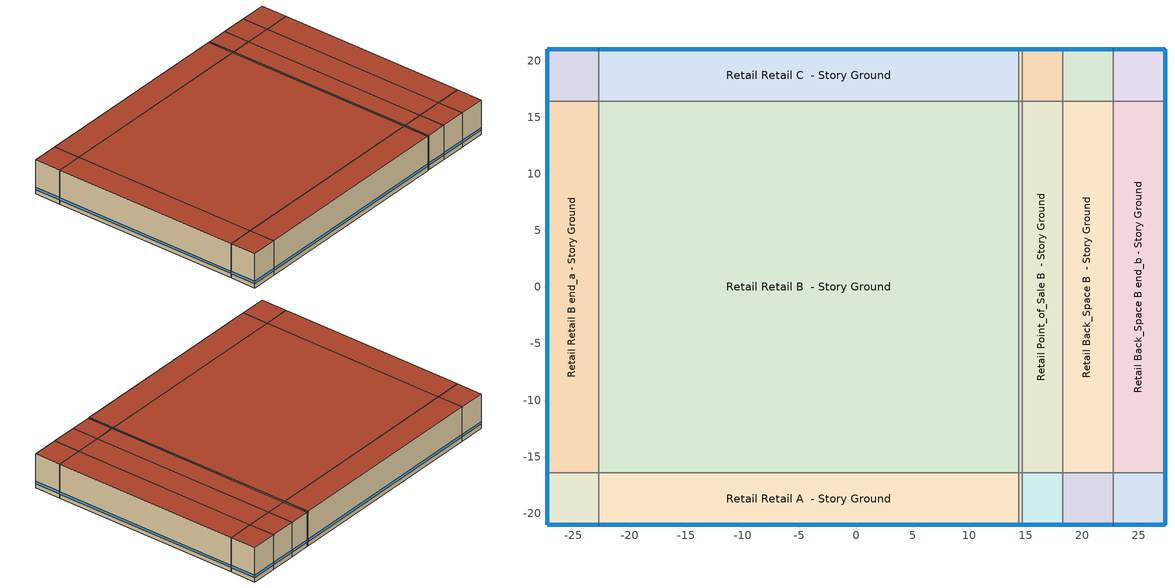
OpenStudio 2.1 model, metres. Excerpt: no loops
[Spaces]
Retail Retail A end_a - Story Ground
 floor ground: -27.3,-21 -27.3,-16.43 -22.73,-16.43 -22.73,-21 z0
 wall outside: -27.3,-16.43 -27.3,-21 -22.73,-21 z0:6.1
 wall to Retail Retail B end_a - Story Ground: -22.73,-16.43 -27.3,-16.43 z0:6.1
 wall to Retail Retail A  - Story Ground: -22.73,-21 -22.73,-16.43 z0:6.1
 window: -27.3,-16.45 -27.3,-20.97 / -27.27,-21 -22.75,-21 z0.76:1.19
 roof outside: -22.73,-21 -22.73,-16.43 -27.3,-16.43 -27.3,-21 z6.1
Retail Retail B end_a - Story Ground
 floor ground: -27.3,-16.43 -27.3,16.43 -22.73,16.43 -22.73,-16.43 z0
 wall outside: -27.3,16.43 -27.3,-16.43 z0:6.1
 wall to Retail Retail C end_a - Story Ground: -22.73,16.43 -27.3,16.43 z0:6.1
 wall to Retail Retail B  - Story Ground: -22.73,-16.43 -22.73,16.43 z0:6.1
 window: -27.3,16.4 -27.3,-16.4 z0.76:1.19
 roof outside: -22.73,-16.43 -22.73,16.43 -27.3,16.43 -27.3,-16.43 z6.1
Retail Retail C end_a - Story Ground
 floor ground: -27.3,16.43 -27.3,21 -22.73,21 -22.73,16.43 z0
 wall outside: -22.73,21 -27.3,21 -27.3,16.43 z0:6.1
 wall to Retail Retail C  - Story Ground: -22.73,16.43 -22.73,21 z0:6.1
 window: -27.3,20.97 -27.3,16.45 / -22.75,21 -27.27,21 z0.76:1.19
 roof outside: -22.73,16.43 -22.73,21 -27.3,21 -27.3,16.43 z6.1
Retail Retail A  - Story Ground
 floor ground: -22.73,-21 -22.73,-16.43 14.39,-16.43 14.39,-21 z0
 wall outside: -22.73,-21 14.39,-21 z0:6.1
 wall to Retail Retail B  - Story Ground: 14.39,-16.43 -22.73,-16.43 z0:6.1
 wall to Retail Entry A  - Story Ground: 14.39,-21 14.39,-16.43 z0:6.1
 window: -22.7,-21 14.36,-21 z0.76:1.19
 roof outside: 14.39,-21 14.39,-16.43 -22.73,-16.43 -22.73,-21 z6.1
Retail Retail B  - Story Ground
 floor ground: -22.73,-16.43 -22.73,16.43 14.39,16.43 14.39,-16.43 z0
 wall to Retail Retail C  - Story Ground: 14.39,16.43 -22.73,16.43 z0:6.1
 wall to Retail Entry B  - Story Ground: 14.39,-16.43 14.39,16.43 z0:6.1
 roof outside: 14.39,-16.43 14.39,16.43 -22.73,16.43 -22.73,-16.43 z6.1
Retail Retail C  - Story Ground
 floor ground: -22.73,16.43 -22.73,21 14.39,21 14.39,16.43 z0
 wall outside: 14.39,21 -22.73,21 z0:6.1
 wall to Retail Entry C  - Story Ground: 14.39,16.43 14.39,21 z0:6.1
 window: 14.36,21 -22.7,21 z0.76:1.19
 roof outside: 14.39,16.43 14.39,21 -22.73,21 -22.73,16.43 z6.1
Retail Entry A  - Story Ground
 floor ground: 14.39,-21 14.39,-16.43 14.67,-16.43 14.67,-21 z0
 wall outside: 14.39,-21 14.67,-21 z0:6.1
 wall to Retail Entry B  - Story Ground: 14.67,-16.43 14.39,-16.43 z0:6.1
 wall to Retail Point_of_Sale A  - Story Ground: 14.67,-21 14.67,-16.43 z0:6.1
 window: 14.41,-21 14.65,-21 z0.76:1.28
 roof outside: 14.67,-21 14.67,-16.43 14.39,-16.43 14.39,-21 z6.1
Retail Entry B  - Story Ground
 floor ground: 14.39,-16.43 14.39,16.43 14.67,16.43 14.67,-16.43 z0
 wall to Retail Entry C  - Story Ground: 14.67,16.43 14.39,16.43 z0:6.1
 wall to Retail Point_of_Sale B  - Story Ground: 14.67,-16.43 14.67,16.43 z0:6.1
 roof outside: 14.67,-16.43 14.67,16.43 14.39,16.43 14.39,-16.43 z6.1
Retail Entry C  - Story Ground
 floor ground: 14.39,16.43 14.39,21 14.67,21 14.67,16.43 z0
 wall outside: 14.67,21 14.39,21 z0:6.1
 wall to Retail Point_of_Sale C  - Story Ground: 14.67,16.43 14.67,21 z0:6.1
 window: 14.65,21 14.41,21 z0.76:1.28
 roof outside: 14.67,16.43 14.67,21 14.39,21 14.39,16.43 z6.1
Retail Point_of_Sale A  - Story Ground
 floor ground: 14.67,-21 14.67,-16.43 18.26,-16.43 18.26,-21 z0
 wall outside: 14.67,-21 18.26,-21 z0:6.1
 wall to Retail Point_of_Sale B  - Story Ground: 18.26,-16.43 14.67,-16.43 z0:6.1
 wall to Retail Back_Space A  - Story Ground: 18.26,-21 18.26,-16.43 z0:6.1
 window: 14.7,-21 18.23,-21 z0.76:1.19
 roof outside: 18.26,-21 18.26,-16.43 14.67,-16.43 14.67,-21 z6.1
Retail Point_of_Sale B  - Story Ground
 floor ground: 14.67,-16.43 14.67,16.43 18.26,16.43 18.26,-16.43 z0
 wall to Retail Point_of_Sale C  - Story Ground: 18.26,16.43 14.67,16.43 z0:6.1
 wall to Retail Back_Space B  - Story Ground: 18.26,-16.43 18.26,16.43 z0:6.1
 roof outside: 18.26,-16.43 18.26,16.43 14.67,16.43 14.67,-16.43 z6.1
Retail Point_of_Sale C  - Story Ground
 floor ground: 14.67,16.43 14.67,21 18.26,21 18.26,16.43 z0
 wall outside: 18.26,21 14.67,21 z0:6.1
 wall to Retail Back_Space C  - Story Ground: 18.26,16.43 18.26,21 z0:6.1
 window: 18.23,21 14.7,21 z0.76:1.19
 roof outside: 18.26,16.43 18.26,21 14.67,21 14.67,16.43 z6.1
Retail Back_Space A  - Story Ground
 floor ground: 18.26,-21 18.26,-16.43 22.73,-16.43 22.73,-21 z0
 wall outside: 18.26,-21 22.73,-21 z0:6.1
 wall to Retail Back_Space B  - Story Ground: 22.73,-16.43 18.26,-16.43 z0:6.1
 wall to Retail Back_Space A end_b - Story Ground: 22.73,-21 22.73,-16.43 z0:6.1
 window: 18.28,-21 22.7,-21 z0.76:1.19
 roof outside: 22.73,-21 22.73,-16.43 18.26,-16.43 18.26,-21 z6.1
Retail Back_Space B  - Story Ground
 floor ground: 18.26,-16.43 18.26,16.43 22.73,16.43 22.73,-16.43 z0
 wall to Retail Back_Space C  - Story Ground: 22.73,16.43 18.26,16.43 z0:6.1
 wall to Retail Back_Space B end_b - Story Ground: 22.73,-16.43 22.73,16.43 z0:6.1
 roof outside: 22.73,-16.43 22.73,16.43 18.26,16.43 18.26,-16.43 z6.1
Retail Back_Space C  - Story Ground
 floor ground: 18.26,16.43 18.26,21 22.73,21 22.73,16.43 z0
 wall outside: 22.73,21 18.26,21 z0:6.1
 wall to Retail Back_Space C end_b - Story Ground: 22.73,16.43 22.73,21 z0:6.1
 window: 22.7,21 18.28,21 z0.76:1.19
 roof outside: 22.73,16.43 22.73,21 18.26,21 18.26,16.43 z6.1
Retail Back_Space A end_b - Story Ground
 floor ground: 22.73,-21 22.73,-16.43 27.3,-16.43 27.3,-21 z0
 wall outside: 22.73,-21 27.3,-21 27.3,-16.43 z0:6.1
 wall to Retail Back_Space B end_b - Story Ground: 27.3,-16.43 22.73,-16.43 z0:6.1
 window: 27.3,-20.97 27.3,-16.45 / 22.75,-21 27.27,-21 z0.76:1.19
 roof outside: 27.3,-21 27.3,-16.43 22.73,-16.43 22.73,-21 z6.1
Retail Back_Space B end_b - Story Ground
 floor ground: 22.73,-16.43 22.73,16.43 27.3,16.43 27.3,-16.43 z0
 wall outside: 27.3,-16.43 27.3,16.43 z0:6.1
 wall to Retail Back_Space C end_b - Story Ground: 27.3,16.43 22.73,16.43 z0:6.1
 window: 27.3,-16.4 27.3,16.4 z0.76:1.19
 roof outside: 27.3,-16.43 27.3,16.43 22.73,16.43 22.73,-16.43 z6.1
Retail Back_Space C end_b - Story Ground
 floor ground: 22.73,16.43 22.73,21 27.3,21 27.3,16.43 z0
 wall outside: 27.3,16.43 27.3,21 22.73,21 z0:6.1
 window: 27.27,21 22.75,21 / 27.3,16.45 27.3,20.97 z0.76:1.19
 roof outside: 27.3,16.43 27.3,21 22.73,21 22.73,16.43 z6.1
[Site]
Climate Zone 3_CA_USA: Latitude {deg}=37.7; Longitude {deg}=-122.2; Time Zone {hr}=-8; Elevation {m}=2
[Site:WaterMainsTemperature]
Calculation Method=Correlation; Annual Average Outdoor Air Temperature {C}=14.1417; Maximum Difference In Monthly Average Outdoor Air Temperatures {deltaC}=7.8
[SizingPeriod:DesignDay] Barometric Pressure {Pa}=101301; Sky Clearness=0; Rain Indicator=0; Snow Indicator=0; Day of Month=21; Daylight Saving Time Indicator=0; Humidity Indicating Type=Wetbulb; Dry-Bulb Temperature Range Modifier Type=DefaultMultipliers
Name | Maximum Dry-Bulb Temperature {C} | Daily Dry-Bulb Temperature Range {deltaC} | Humidity Indicating Conditions at Maximum Dry-Bulb | Wind Speed {m/s} | Wind Direction {deg} | Month | Day Type | Solar Model Indicator | ASHRAE Taub | ASHRAE Taud
Climate Zone 3 Ann Htg 99.6% Condns DB | 2.9 | 0 | 2.9 | 2.2 | 50 | 1 | WinterDesignDay | ASHRAEClearSky
Climate Zone 3 Ann Clg .4% Condns WB=>MDB | 25.5 | 7.4 | 19.8 | 4.9 | 290 | 8 | SummerDesignDay | ASHRAETau | 0.367 | 2.428
Climate Zone 3 Ann Clg .4% Condns DB=>MWB | 27.7 | 7.4 | 18.3 | 4.9 | 290 | 8 | SummerDesignDay | ASHRAETau | 0.367 | 2.428
[ClimateZones]
Climate Zone Institution Name 2=CEC; Climate Zone Document Name 2=California Climate Zone Descriptions; Climate Zone Document Year 2=1995; Climate Zone Value 2=CEC3
[Building]
CEC Pre-1978|RetailStandalone: Default Construction Set=Res CEC Pre-1978 - Retail - CEC T24-CEC3; Standards Building Type=Retail
[DefaultConstructionSet]
Res CEC Pre-1978 - Retail - CEC T24-CEC3: Default Exterior Surface Constructions=Default Surface Constructions 1; Default Interior Surface Constructions=Default Surface Constructions 2; Default Ground Contact Surface Constructions=Default Surface Constructions 3; Default Exterior SubSurface Constructions=Default Sub Surface Constructions 1; Default Interior SubSurface Constructions=Default Sub Surface Constructions 2; Interior Partition Construction=Typical Interior Partition
[DefaultSurfaceConstructions]
Name | Floor Construction | Wall Construction | Roof Ceiling Construction
Default Surface Constructions 1 | Typical Insulated Exterior Mass Floor | Metal framed wallsW1_R8.60 | Metal roofR1_R14.20
Default Surface Constructions 2 | Typical Interior Floor | Typical Interior Wall | Typical Interior Ceiling
Default Surface Constructions 3 | Ground FloorGround_Floor_R11_T2013 | Typical Insulated Basement Mass Wall
[Construction]
Typical Insulated Exterior Mass Floor: Typical Insulation, 4 in. Normalweight Concrete Floor, Typical Carpet Pad
Metal framed wallsW1_R8.60: Stucco - 7/8 in. CBES, W1_R8.60, Air - Metal Wall Framing - 16 or 24 in. OC, Gypsum Board - 1/2 in. CBES
Metal roofR1_R14.20: Metal Standing Seam - 1/16 in. CBES, R1_R14.20
Typical Interior Floor: 100mm Normalweight concrete floor, CP02 CARPET PAD
Typical Interior Wall: G01 13mm gypsum board, G01 13mm gypsum board
Typical Interior Ceiling: CP02 CARPET PAD, 100mm Normalweight concrete floor
Ground FloorGround_Floor_R11_T2013: Ground_Floor_R11_T2013, Plywood - 5/8 in. CBES, Carpet - 3/4 in. CBES
Typical Insulated Basement Mass Wall: Typical Insulation, 8 in. Concrete Block Basement Wall
U1.23_SHGC0.82_SimpleGlazing_Window_01: U1.23_SHGC0.82_SimpleGlazing_Window_01
Typical Insulated Metal Door: F08 Metal surface, Typical Insulation
Typical Overhead Door: Typical Insulation
Typical Interior Window: Clear 3mm
Typical Interior Door; Typical Interior Partition: G05 25mm wood
[Material:NoMass] Roughness=Smooth; Thermal Absorptance=0.9; Solar Absorptance=0.7
Name | Thermal Resistance {m2-K/W} | Visible Absorptance
Typical Insulation | 0.0282222 | 0.7
Typical Carpet Pad; CP02 CARPET PAD | 0.21648 | 0.8
[Material]
Name | Roughness | Thickness {m} | Conductivity {W/m-K} | Density {kg/m3} | Specific Heat {J/kg-K} | Thermal Absorptance | Solar Absorptance | Visible Absorptance
4 in. Normalweight Concrete Floor | MediumRough | 0.1016 | 2.31 | 2322 | 832 | 0.9 | 0.7 | 0.7
Stucco - 7/8 in. CBES | MediumRough | 0.022352 | 0.700468 | 1855.1 | 837.36 | 0.9 | 0.7 | 0.8
W1_R8.60 | Smooth | 0.0348619 | 0.0230232 | 16.0185 | 1130.436 | 0.9 | 0.7 | 0.8
Air - Metal Wall Framing - 16 or 24 in. OC | Smooth | 0.1397 | 1.22017 | 1.28148 | 1004.832 | 0.9 | 0.7 | 0.7
Gypsum Board - 1/2 in. CBES | Smooth | 0.0127 | 0.160107 | 640.739 | 1130.436 | 0.9 | 0.7 | 0.8
Metal Standing Seam - 1/16 in. CBES | MediumRough | 0.001524 | 0.580388 | 7820.53 | 502.416 | 0.85 | 0.37 | 0.85
R1_R14.20 | Smooth | 0.0575653 | 0.0230232 | 16.0185 | 1130.436 | 0.9 | 0.7 | 0.8
100mm Normalweight concrete floor | MediumRough | 0.1016 | 2.31045 | 2322 | 832.557 |  | 0 | 0
G01 13mm gypsum board | Smooth | 0.0127 | 0.160031 | 800.001 | 1090.73 | 0.9 | 0.7 | 0.5
Ground_Floor_R11_T2013 | Smooth | 0.0442273 | 0.0230232 | 16.0185 | 1130.436 | 0.9 | 0.7 | 0.8
Plywood - 5/8 in. CBES | Smooth | 0.016002 | 0.12008 | 480.554 | 1884.06 | 0.9 | 0.7 | 0.7
Carpet - 3/4 in. CBES | Smooth | 0.01905 | 0.0500335 | 288.332 | 1381.644 | 0.9 | 0.7 | 0.8
8 in. Concrete Block Basement Wall | MediumRough | 0.2032 | 1.326 | 1842 | 912 | 0.9 | 0.7 | 0.7
F08 Metal surface | Smooth | 0.0008 | 45.28 | 7824 | 500 | 0.9 | 0.7 | 0.7
G05 25mm wood | MediumSmooth | 0.0254 | 0.15 | 608 | 1630 | 0.9 | 0.5 | 0.5
[DefaultSubSurfaceConstructions]
Name | Fixed Window Construction | Operable Window Construction | Door Construction | Overhead Door Construction
Default Sub Surface Constructions 1 | U1.23_SHGC0.82_SimpleGlazing_Window_01 | U1.23_SHGC0.82_SimpleGlazing_Window_01 | Typical Insulated Metal Door | Typical Overhead Door
Default Sub Surface Constructions 2 | Typical Interior Window | Typical Interior Window | Typical Interior Door
[WindowMaterial:SimpleGlazingSystem]
U1.23_SHGC0.82_SimpleGlazing_Window_01: U-Factor {W/m2-K}=6.98426; Solar Heat Gain Coefficient=0.82; Visible Transmittance=0.81
[WindowMaterial:Glazing]
Clear 3mm: Optical Data Type=SpectralAverage; Thickness {m}=0.003; Solar Transmittance at Normal Incidence=0.837; Front Side Solar Reflectance at Normal Incidence=0.075; Back Side Solar Reflectance at Normal Incidence=0.075; Visible Transmittance at Normal Incidence=0.898; Front Side Visible Reflectance at Normal Incidence=0.081; Back Side Visible Reflectance at Normal Incidence=0.081; Infrared Transmittance at Normal Incidence=0; Front Side Infrared Hemispherical Emissivity=0.84; Back Side Infrared Hemispherical Emissivity=0.84; Conductivity {W/m-K}=0.9; Dirt Correction Factor for Solar and Visible Transmittance=1; Solar Diffusing=No
[SpaceType] Standards Building Type=Retail
Name | Default Schedule Set | Design Specification Outdoor Air Object | Standards Space Type
Retail Back_Space - CEC Pre-1978 | Retail Back_Space Schedule Set | Retail Back_Space Ventilation | Back_Space
Retail Entry - CEC Pre-1978 | Retail Entry Schedule Set | Retail Entry Ventilation | Entry
Retail Point_of_Sale - CEC Pre-1978 | Retail Point_of_Sale Schedule Set | Retail Point_of_Sale Ventilation | Point_of_Sale
Retail Retail - CEC Pre-1978 | Retail Retail Schedule Set | Retail Retail Ventilation | Retail
[BuildingStory]
Story Ground: Nominal Z Coordinate {m}=0; Nominal Floor to Floor Height {m}=6.096
[Space] Building Story=Story Ground
Name | Space Type | Thermal Zone
Retail Retail A end_a - Story Ground | Retail Retail - CEC Pre-1978 | Zone Retail Retail A end_a - Story Ground
Retail Retail B end_a - Story Ground | Retail Retail - CEC Pre-1978 | Zone Retail Retail B end_a - Story Ground
Retail Retail C end_a - Story Ground | Retail Retail - CEC Pre-1978 | Zone Retail Retail C end_a - Story Ground
Retail Retail A  - Story Ground | Retail Retail - CEC Pre-1978 | Zone Retail Retail A  - Story Ground
Retail Retail B  - Story Ground | Retail Retail - CEC Pre-1978 | Zone Retail Retail B  - Story Ground
Retail Retail C  - Story Ground | Retail Retail - CEC Pre-1978 | Zone Retail Retail C  - Story Ground
Retail Entry A  - Story Ground | Retail Entry - CEC Pre-1978 | Zone Retail Entry A  - Story Ground
Retail Entry B  - Story Ground | Retail Entry - CEC Pre-1978 | Zone Retail Entry B  - Story Ground
Retail Entry C  - Story Ground | Retail Entry - CEC Pre-1978 | Zone Retail Entry C  - Story Ground
Retail Point_of_Sale A  - Story Ground | Retail Point_of_Sale - CEC Pre-1978 | Zone Retail Point_of_Sale A  - Story Ground
Retail Point_of_Sale B  - Story Ground | Retail Point_of_Sale - CEC Pre-1978 | Zone Retail Point_of_Sale B  - Story Ground
Retail Point_of_Sale C  - Story Ground | Retail Point_of_Sale - CEC Pre-1978 | Zone Retail Point_of_Sale C  - Story Ground
Retail Back_Space A  - Story Ground | Retail Back_Space - CEC Pre-1978 | Zone Retail Back_Space A  - Story Ground
Retail Back_Space B  - Story Ground | Retail Back_Space - CEC Pre-1978 | Zone Retail Back_Space B  - Story Ground
Retail Back_Space C  - Story Ground | Retail Back_Space - CEC Pre-1978 | Zone Retail Back_Space C  - Story Ground
Retail Back_Space A end_b - Story Ground | Retail Back_Space - CEC Pre-1978 | Zone Retail Back_Space A end_b - Story Ground
Retail Back_Space B end_b - Story Ground | Retail Back_Space - CEC Pre-1978 | Zone Retail Back_Space B end_b - Story Ground
Retail Back_Space C end_b - Story Ground | Retail Back_Space - CEC Pre-1978 | Zone Retail Back_Space C end_b - Story Ground
[ThermalZone] Multiplier=1; Use Ideal Air Loads=No
Name | Primary Daylighting Control | Fraction of Zone Controlled by Primary Daylighting Control | Thermostat
Zone Retail Retail A end_a - Story Ground | Retail Retail A end_a - Story Ground daylighting control | 1 | Retail Retail - CEC Pre-1978 Thermostat 5
Zone Retail Retail B end_a - Story Ground | Retail Retail B end_a - Story Ground daylighting control | 1 | Retail Retail - CEC Pre-1978 Thermostat 2
Zone Retail Retail C end_a - Story Ground | Retail Retail C end_a - Story Ground daylighting control | 1 | Retail Retail - CEC Pre-1978 Thermostat 3
Zone Retail Retail A  - Story Ground | Retail Retail A  - Story Ground daylighting control | 1 | Retail Retail - CEC Pre-1978 Thermostat
Zone Retail Retail B  - Story Ground |  |  | Retail Retail - CEC Pre-1978 Thermostat 4
Zone Retail Retail C  - Story Ground | Retail Retail C  - Story Ground daylighting control | 1 | Retail Retail - CEC Pre-1978 Thermostat 1
Zone Retail Entry A  - Story Ground |  |  | Retail Entry - CEC Pre-1978 Thermostat 1
Zone Retail Entry B  - Story Ground |  |  | Retail Entry - CEC Pre-1978 Thermostat 2
Zone Retail Entry C  - Story Ground |  |  | Retail Entry - CEC Pre-1978 Thermostat
Zone Retail Point_of_Sale A  - Story Ground |  |  | Retail Point_of_Sale - CEC Pre-1978 Thermostat 2
Zone Retail Point_of_Sale B  - Story Ground |  |  | Retail Point_of_Sale - CEC Pre-1978 Thermostat
Zone Retail Point_of_Sale C  - Story Ground |  |  | Retail Point_of_Sale - CEC Pre-1978 Thermostat 1
Zone Retail Back_Space A  - Story Ground |  |  | Retail Back_Space - CEC Pre-1978 Thermostat 5
Zone Retail Back_Space B  - Story Ground |  |  | Retail Back_Space - CEC Pre-1978 Thermostat 4
Zone Retail Back_Space C  - Story Ground |  |  | Retail Back_Space - CEC Pre-1978 Thermostat 1
Zone Retail Back_Space A end_b - Story Ground |  |  | Retail Back_Space - CEC Pre-1978 Thermostat
Zone Retail Back_Space B end_b - Story Ground |  |  | Retail Back_Space - CEC Pre-1978 Thermostat 2
Zone Retail Back_Space C end_b - Story Ground |  |  | Retail Back_Space - CEC Pre-1978 Thermostat 3
[People:Definition] Number of People Calculation Method=People/Area; Fraction Radiant=0.3
Name | People per Space Floor Area {person/m2}
Retail Retail People Definition; Retail Point_of_Sale People Definition; Retail Entry People Definition | 0.355317
Retail Back_Space People Definition | 0.0322917
[People] Work Efficiency Schedule=Work Efficiency Schedule; Clothing Insulation Schedule=Clothing Schedule; Air Velocity Schedule=Air Velocity Schedule
Name | People Definition | Space or SpaceType
Retail Retail People | Retail Retail People Definition | Retail Retail - CEC Pre-1978
Retail Point_of_Sale People | Retail Point_of_Sale People Definition | Retail Point_of_Sale - CEC Pre-1978
Retail Back_Space People | Retail Back_Space People Definition | Retail Back_Space - CEC Pre-1978
Retail Entry People | Retail Entry People Definition | Retail Entry - CEC Pre-1978
[Lights:Definition] Design Level Calculation Method=Watts/Area
Name | Watts per Space Floor Area {W/m2}
Retail Retail Lights Definition; Retail Point_of_Sale Lights Definition; Retail Entry Lights Definition | 36.1667
Retail Back_Space Lights Definition | 9.47224
[Lights]
Name | Lights Definition | Space or SpaceType
Retail Retail Lights | Retail Retail Lights Definition | Retail Retail - CEC Pre-1978
Retail Point_of_Sale Lights | Retail Point_of_Sale Lights Definition | Retail Point_of_Sale - CEC Pre-1978
Retail Back_Space Lights | Retail Back_Space Lights Definition | Retail Back_Space - CEC Pre-1978
Retail Entry Lights | Retail Entry Lights Definition | Retail Entry - CEC Pre-1978
[ElectricEquipment:Definition] Design Level Calculation Method=Watts/Area; Fraction Radiant=0.2
Name | Watts per Space Floor Area {W/m2}
Retail Retail Elec Equip Definition; Retail Point_of_Sale Elec Equip Definition; Retail Entry Elec Equip Definition | 12.3785
Retail Back_Space Elec Equip Definition | 2.4757
[ElectricEquipment]
Name | Electric Equipment Definition | Space or SpaceType
Retail Retail Elec Equip | Retail Retail Elec Equip Definition | Retail Retail - CEC Pre-1978
Retail Point_of_Sale Elec Equip | Retail Point_of_Sale Elec Equip Definition | Retail Point_of_Sale - CEC Pre-1978
Retail Back_Space Elec Equip | Retail Back_Space Elec Equip Definition | Retail Back_Space - CEC Pre-1978
Retail Entry Elec Equip | Retail Entry Elec Equip Definition | Retail Entry - CEC Pre-1978
[DesignSpecification:OutdoorAir] Outdoor Air Method=Maximum; Outdoor Air Flow per Person {m3/s-person}=0.00707921; Outdoor Air Flow per Floor Area {m3/s-m2}=0.001016
Retail Retail Ventilation; Retail Point_of_Sale Ventilation; Retail Back_Space Ventilation; Retail Entry Ventilation
[SpaceInfiltration:DesignFlowRate] Design Flow Rate Calculation Method=Flow/ExteriorWallArea; Flow per Exterior Surface Area {m3/s-m2}=0.0011176
Name | Space or SpaceType
Retail Retail Infiltration | Retail Retail - CEC Pre-1978
Retail Point_of_Sale Infiltration | Retail Point_of_Sale - CEC Pre-1978
Retail Back_Space Infiltration | Retail Back_Space - CEC Pre-1978
Retail Entry Infiltration | Retail Entry - CEC Pre-1978
[DefaultScheduleSet] Number of People Schedule=RetailOccupancy; People Activity Level Schedule=RetailPeopleActivityLevel; Lighting Schedule=RetailLights; Electric Equipment Schedule=RetailReceptacle; Infiltration Schedule=RetailInfiltration
Retail Retail Schedule Set; Retail Point_of_Sale Schedule Set; Retail Back_Space Schedule Set; Retail Entry Schedule Set
[ThermostatSetpoint:DualSetpoint] Heating Setpoint Temperature Schedule=Retail HtgSetp
Name | Cooling Setpoint Temperature Schedule
Retail Retail - CEC Pre-1978 Thermostat; Retail Retail - CEC Pre-1978 Thermostat 1; Retail Retail - CEC Pre-1978 Thermostat 2; Retail Retail - CEC Pre-1978 Thermostat 3; Retail Retail - CEC Pre-1978 Thermostat 4; Retail Retail - CEC Pre-1978 Thermostat 5; Retail Point_of_Sale - CEC Pre-1978 Thermostat; Retail Point_of_Sale - CEC Pre-1978 Thermostat 1; Retail Point_of_Sale - CEC Pre-1978 Thermostat 2; Retail Back_Space - CEC Pre-1978 Thermostat; Retail Back_Space - CEC Pre-1978 Thermostat 1; Retail Back_Space - CEC Pre-1978 Thermostat 2; Retail Back_Space - CEC Pre-1978 Thermostat 3; Retail Back_Space - CEC Pre-1978 Thermostat 4; Retail Back_Space - CEC Pre-1978 Thermostat 5 | Retail ClgSetp
Retail Entry - CEC Pre-1978 Thermostat; Retail Entry - CEC Pre-1978 Thermostat 1; Retail Entry - CEC Pre-1978 Thermostat 2 | Retail FRONT ENTRY COOLING_CBES
[Daylighting:Control] Position Z-Coordinate {m}=0.762; Illuminance Setpoint {lux}=484.376; Lighting Control Type=Continuous/Off; Minimum Input Power Fraction for Continuous Dimming Control=0.3; Minimum Light Output Fraction for Continuous Dimming Control=0.2
Name | Space | Position X-Coordinate {m} | Position Y-Coordinate {m}
Retail Retail A  - Story Ground daylighting control | Retail Retail A  - Story Ground | 18.5572 | 2.286
Retail Retail C  - Story Ground daylighting control | Retail Retail C  - Story Ground | 18.5572 | 2.286
Retail Retail B end_a - Story Ground daylighting control | Retail Retail B end_a - Story Ground | 2.286 | 16.4277
Retail Retail C end_a - Story Ground daylighting control | Retail Retail C end_a - Story Ground | 2.286 | 2.286
Retail Retail A end_a - Story Ground daylighting control | Retail Retail A end_a - Story Ground | 2.286 | 2.286
[Schedule:Ruleset]
Name | Default Day Schedule | Summer Design Day Schedule | Winter Design Day Schedule
Clothing Schedule | Clothing Schedule Default Winter Clothes
Air Velocity Schedule | Air Velocity Schedule Default
Work Efficiency Schedule | Work Efficiency Schedule Default
RetailOccupancy | RetailOccupancy Default | RetailOccupancy Summer Design Day | RetailOccupancy Winter Design Day
RetailPeopleActivityLevel | RetailPeopleActivityLevel Default | RetailPeopleActivityLevel Summer Design Day | RetailPeopleActivityLevel Winter Design Day
RetailLights | RetailLights Default | RetailLights Summer Design Day | RetailLights Winter Design Day
RetailReceptacle | Schedule Day 5 | RetailReceptacle Summer Design Day | RetailReceptacle Winter Design Day
RetailInfiltration | RetailInfiltration Default | RetailInfiltration Summer Design Day | RetailInfiltration Winter Design Day
Retail HtgSetp | Retail HtgSetp Default | Retail HtgSetp Summer Design Day | Retail HtgSetp Winter Design Day
Retail ClgSetp | Retail ClgSetp Default | Retail ClgSetp Summer Design Day | Retail ClgSetp Winter Design Day
Retail FRONT ENTRY COOLING_CBES | Retail FRONT ENTRY COOLING_CBES Default | Retail FRONT ENTRY COOLING_CBES Summer Design Day | Retail FRONT ENTRY COOLING_CBES Winter Design Day
[Schedule:Day]
Clothing Schedule Default Winter Clothes; RetailOccupancy Winter Design Day; RetailOccupancy Summer Design Day; RetailLights Summer Design Day; RetailReceptacle Summer Design Day; RetailInfiltration Winter Design Day: 24, 0, 1
Clothing Schedule Summer Clothes: 24, 0, 0.5
Air Velocity Schedule Default: 24, 0, 0.2
Work Efficiency Schedule Default; RetailLights Winter Design Day; Schedule Day 5; RetailReceptacle Winter Design Day: 24, 0, 0
RetailOccupancy Default: 7, 0, 0, 8, 0, 0.1, 9, 0, 0.2, 11, 0, 0.5, 15, 0, 0.7, 16, 0, 0.8, 17, 0, 0.7, 19, 0, 0.5, 21, 0, 0.3, 24, 0, 0
RetailOccupancy Sat Day: 7, 0, 0, 8, 0, 0.1, 9, 0, 0.2, 10, 0, 0.5, 11, 0, 0.6, 17, 0, 0.8, 18, 0, 0.6, 21, 0, 0.2, 22, 0, 0.1, 24, 0, 0
RetailOccupancy Sun Day: 9, 0, 0, 10, 0, 0.1, 12, 0, 0.2, 17, 0, 0.4, 18, 0, 0.2, 19, 0, 0.1, 24, 0, 0
RetailPeopleActivityLevel Default; RetailPeopleActivityLevel Winter Design Day; RetailPeopleActivityLevel Summer Design Day: 24, 0, 131.9
RetailLights Default: 7, 0, 0.05, 8, 0, 0.2, 9, 0, 0.5, 18, 0, 0.85, 20, 0, 0.55, 21, 0, 0.5, 22, 0, 0.2, 24, 0, 0.05
RetailLights Sat Day: 7, 0, 0.05, 8, 0, 0.1, 9, 0, 0.3, 10, 0, 0.55, 18, 0, 0.85, 19, 0, 0.5, 21, 0, 0.3, 22, 0, 0.1, 24, 0, 0.05
RetailLights Sun Day: 8, 0, 0.05, 10, 0, 0.1, 12, 0, 0.4, 17, 0, 0.55, 18, 0, 0.4, 19, 0, 0.2, 24, 0, 0.05
RetailReceptacle Sat Day: 7, 0, 0.05, 8, 0, 0.1, 9, 0, 0.3, 10, 0, 0.6, 18, 0, 0.9, 19, 0, 0.5, 21, 0, 0.3, 22, 0, 0.1, 24, 0, 0.05
RetailReceptacle Sun Day: 8, 0, 0.05, 10, 0, 0.1, 12, 0, 0.4, 17, 0, 0.6, 18, 0, 0.4, 19, 0, 0.2, 24, 0, 0.05
RetailReceptacle Wkdy Day: 7, 0, 0.05, 8, 0, 0.2, 9, 0, 0.5, 18, 0, 0.9, 20, 0, 0.6, 21, 0, 0.5, 22, 0, 0.2, 24, 0, 0.05
RetailInfiltration Default; RetailInfiltration Summer Design Day: 6, 0, 1, 21, 0, 0.25, 24, 0, 1
RetailInfiltration Sat Day: 6, 0, 1, 22, 0, 0.25, 24, 0, 1
RetailInfiltration Sun Day: 8, 0, 1, 19, 0, 0.25, 24, 0, 1
Retail HtgSetp Default: 6, 0, 15.6, 21, 0, 21, 24, 0, 15.6
Retail HtgSetp Sat Day: 6, 0, 15.6, 22, 0, 21, 24, 0, 15.6
Retail HtgSetp Summer Design Day: 24, 0, 15.6
Retail HtgSetp Sun Day: 8, 0, 15.6, 19, 0, 21, 24, 0, 15.6
Retail HtgSetp Winter Design Day: 24, 0, 21
Retail ClgSetp Default; Retail ClgSetp Summer Design Day: 6, 0, 30, 21, 0, 24, 24, 0, 30
Retail ClgSetp Sat Day: 6, 0, 30, 22, 0, 24, 24, 0, 30
Retail ClgSetp Sun Day: 8, 0, 30, 19, 0, 24, 24, 0, 30
Retail ClgSetp Winter Design Day: 24, 0, 30
Retail FRONT ENTRY COOLING_CBES Default; Retail FRONT ENTRY COOLING_CBES Winter Design Day: 24, 0, 90
Retail FRONT ENTRY COOLING_CBES Summer Design Day: 6, 0, 29.44, 21, 0, 23.89, 23, 0, 29.44, 24, 0, 29.444
[Schedule:Rule] Date Specification Type=DateRange; Start Day=1
Name | Schedule Ruleset | Rule Order | Day Schedule | Start Month | End Month | End Day | Apply Saturday | Apply Sunday | Apply Monday | Apply Tuesday | Apply Wednesday | Apply Thursday | Apply Friday
Schedule Rule 1 | Clothing Schedule | 0 | Clothing Schedule Summer Clothes | 5 | 9 | 30
Schedule Rule 2 | RetailOccupancy | 1 | RetailOccupancy Sat Day | 1 | 12 | 31 | Yes
Schedule Rule 3 | RetailOccupancy | 0 | RetailOccupancy Sun Day | 1 | 12 | 31 |  | Yes
Schedule Rule 4 | RetailLights | 1 | RetailLights Sat Day | 1 | 12 | 31 | Yes
Schedule Rule 5 | RetailLights | 0 | RetailLights Sun Day | 1 | 12 | 31 |  | Yes
Schedule Rule 6 | RetailReceptacle | 2 | RetailReceptacle Sat Day | 1 | 12 | 31 | Yes
Schedule Rule 7 | RetailReceptacle | 1 | RetailReceptacle Sun Day | 1 | 12 | 31 |  | Yes
Schedule Rule 8 | RetailReceptacle | 0 | RetailReceptacle Wkdy Day | 1 | 12 | 31 |  |  | Yes | Yes | Yes | Yes | Yes
Schedule Rule 9 | RetailInfiltration | 1 | RetailInfiltration Sat Day | 1 | 12 | 31 | Yes
Schedule Rule 10 | RetailInfiltration | 0 | RetailInfiltration Sun Day | 1 | 12 | 31 |  | Yes
Schedule Rule 13 | Retail HtgSetp | 1 | Retail HtgSetp Sat Day | 1 | 12 | 31 | Yes
Schedule Rule 14 | Retail HtgSetp | 0 | Retail HtgSetp Sun Day | 1 | 12 | 31 |  | Yes
Schedule Rule 15 | Retail ClgSetp | 1 | Retail ClgSetp Sat Day | 1 | 12 | 31 | Yes
Schedule Rule 16 | Retail ClgSetp | 0 | Retail ClgSetp Sun Day | 1 | 12 | 31 |  | Yes
